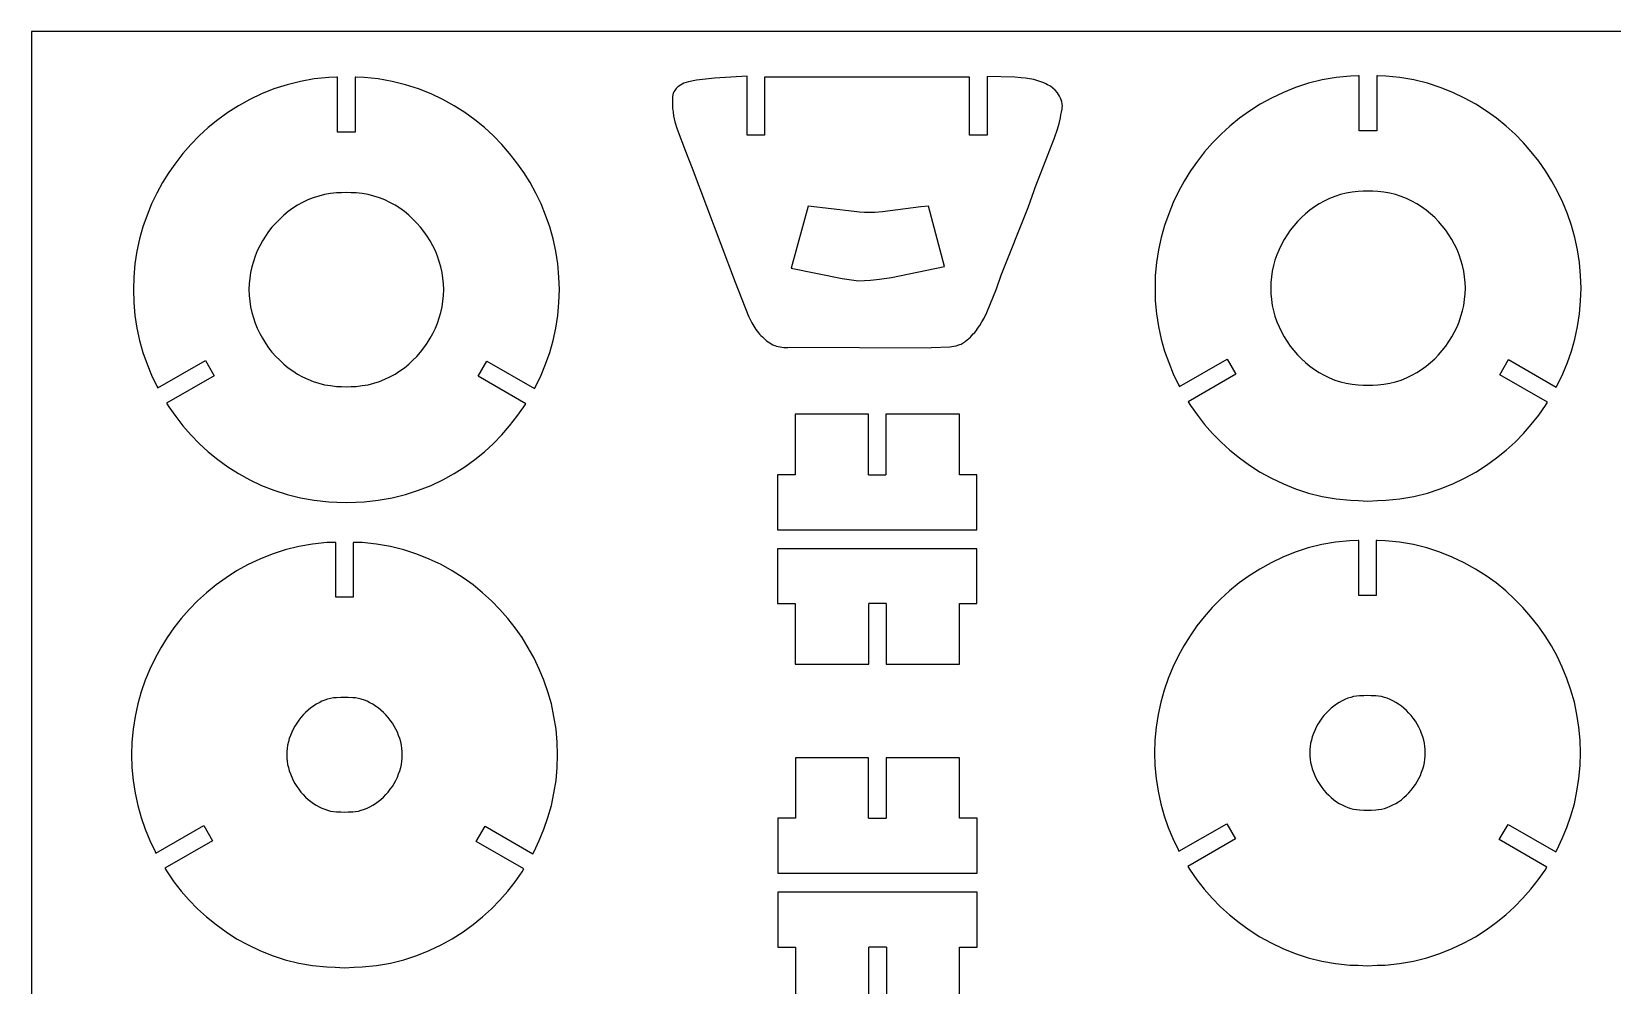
# Model space of a CAD drawing. Extents: x -103 to 103, y -133 to 133.
# Drawn here: x -103.5 to 0.7, y 70.3 to 133.2 of the extents above; entities that cross this region are included whole.
import ezdxf

# ---------------------------------------------------------------- set-up
doc = ezdxf.new("R2010")
doc.units = 0
doc.header["$MEASUREMENT"] = 0
doc.layers.get('0').update_dxf_attribs({"linetype": 'CONTINUOUS'})

msp = doc.modelspace()

# ---------------------------------------------------------------- linework, layer by layer
for p, q in [((-103.5, 133.17), (-103.5, 7.84)), ((103.17, 133.17), (-103.5, 133.17)), ((-87.52, 129.39), (-88.34, 129.06)), ((-86.66, 129.66), (-87.52, 129.39)), ((-85.78, 129.88), (-86.66, 129.66)), ((-84.86, 130.05), (-85.78, 129.88)), ((-83.91, 130.14), (-84.86, 130.05)), ((-83.37, 130.16), (-83.91, 130.14)), ((-83.33, 130.16), (-83.37, 130.16)), ((-83.33, 126.54), (-83.33, 130.16)), ((-82.13, 130.16), (-82.17, 130.16)), ((-82.17, 130.16), (-82.17, 126.54)), ((-81.58, 130.14), (-82.13, 130.16)), ((-80.64, 130.05), (-81.58, 130.14)), ((-79.72, 129.88), (-80.64, 130.05)), ((-78.84, 129.66), (-79.72, 129.88)), ((-77.98, 129.39), (-78.84, 129.66)), ((-77.16, 129.06), (-77.98, 129.39)), ((-61.1, 129.29), (-61.15, 129.2)), ((-61, 129.41), (-61.1, 129.29)), ((-60.89, 129.52), (-61, 129.41)), ((-60.72, 129.64), (-60.89, 129.52)), ((-60.49, 129.76), (-60.72, 129.64)), ((-60.19, 129.86), (-60.49, 129.76)), ((-59.67, 129.96), (-60.19, 129.86)), ((-58.47, 130.1), (-59.67, 129.96)), ((-56.33, 130.22), (-58.47, 130.1)), ((-56.33, 126.33), (-56.33, 130.22)), ((-41.66, 130.17), (-55.17, 130.17)), ((-55.17, 130.17), (-55.17, 126.33)), ((-41.66, 126.33), (-41.66, 130.17)), ((-38.67, 130.16), (-40.5, 130.21)), ((-40.5, 130.21), (-40.5, 126.33)), ((-38.25, 130.13), (-38.67, 130.16)), ((-37.97, 130.1), (-38.25, 130.13)), ((-37.7, 130.06), (-37.97, 130.1)), ((-37.56, 130.03), (-37.7, 130.06)), ((-37.42, 130), (-37.56, 130.03)), ((-37.29, 129.96), (-37.42, 130)), ((-37.15, 129.92), (-37.29, 129.96)), ((-37.02, 129.88), (-37.15, 129.92)), ((-36.89, 129.83), (-37.02, 129.88)), ((-36.76, 129.78), (-36.89, 129.83)), ((-36.63, 129.72), (-36.76, 129.78)), ((-36.51, 129.66), (-36.63, 129.72)), ((-36.33, 129.56), (-36.51, 129.66)), ((-36.16, 129.44), (-36.33, 129.56)), ((-36.01, 129.3), (-36.16, 129.44)), ((-35.87, 129.14), (-36.01, 129.3)), ((-20.16, 129.48), (-20.97, 129.16)), ((-19.3, 129.76), (-20.16, 129.48)), ((-18.41, 129.98), (-19.3, 129.76)), ((-17.49, 130.14), (-18.41, 129.98)), ((-16.55, 130.24), (-17.49, 130.14)), ((-16.01, 130.26), (-16.55, 130.24)), ((-15.96, 130.26), (-16.01, 130.26)), ((-15.96, 126.63), (-15.96, 130.26)), ((-14.76, 130.26), (-14.81, 130.26)), ((-14.81, 130.26), (-14.81, 126.63)), ((-14.22, 130.24), (-14.76, 130.26)), ((-13.28, 130.14), (-14.22, 130.24)), ((-12.36, 129.98), (-13.28, 130.14)), ((-11.47, 129.76), (-12.36, 129.98)), ((-10.62, 129.48), (-11.47, 129.76)), ((-9.8, 129.16), (-10.62, 129.48)), ((-89.86, 128.28), (-90.56, 127.83)), ((-89.12, 128.69), (-89.86, 128.28)), ((-88.34, 129.06), (-89.12, 128.69)), ((-76.38, 128.69), (-77.16, 129.06)), ((-75.64, 128.28), (-76.38, 128.69)), ((-74.94, 127.83), (-75.64, 128.28)), ((-61.24, 128.9), (-61.25, 128.76)), ((-61.25, 128.76), (-61.25, 128.63)), ((-61.25, 128.63), (-61.25, 128.5)), ((-61.25, 128.5), (-61.25, 128.37)), ((-61.25, 128.37), (-61.24, 128.12)), ((-61.22, 129), (-61.24, 128.9)), ((-61.19, 129.1), (-61.22, 129)), ((-61.15, 129.2), (-61.19, 129.1)), ((-35.79, 129.03), (-35.87, 129.14)), ((-35.72, 128.91), (-35.79, 129.03)), ((-35.66, 128.79), (-35.72, 128.91)), ((-35.62, 128.66), (-35.66, 128.79)), ((-35.58, 128.53), (-35.62, 128.66)), ((-35.56, 128.4), (-35.58, 128.53)), ((-35.54, 128.26), (-35.56, 128.4)), ((-35.55, 128.2), (-35.54, 128.26)), ((-35.55, 128.13), (-35.55, 128.2)), ((-22.5, 128.38), (-23.2, 127.93)), ((-21.75, 128.79), (-22.5, 128.38)), ((-20.97, 129.16), (-21.75, 128.79)), ((-9.02, 128.79), (-9.8, 129.16)), ((-8.28, 128.38), (-9.02, 128.79)), ((-7.57, 127.93), (-8.28, 128.38)), ((-91.23, 127.35), (-91.86, 126.84)), ((-90.56, 127.83), (-91.23, 127.35)), ((-74.27, 127.35), (-74.94, 127.83)), ((-73.64, 126.84), (-74.27, 127.35)), ((-61.24, 128.12), (-61.21, 127.86)), ((-61.21, 127.86), (-61.17, 127.61)), ((-61.17, 127.61), (-61.08, 127.23)), ((-61.08, 127.23), (-60.94, 126.73)), ((-35.76, 127.1), (-35.67, 127.48)), ((-35.67, 127.48), (-35.63, 127.67)), ((-35.63, 127.67), (-35.59, 127.86)), ((-35.59, 127.86), (-35.56, 128.06)), ((-35.56, 128.06), (-35.55, 128.13)), ((-23.86, 127.45), (-24.49, 126.94)), ((-23.2, 127.93), (-23.86, 127.45)), ((-6.91, 127.45), (-7.57, 127.93)), ((-6.28, 126.94), (-6.91, 127.45)), ((-92.45, 126.3), (-93, 125.73)), ((-91.86, 126.84), (-92.45, 126.3)), ((-82.17, 126.54), (-83.33, 126.54)), ((-73.05, 126.3), (-73.64, 126.84)), ((-72.5, 125.73), (-73.05, 126.3)), ((-60.94, 126.73), (-60.39, 125.28)), ((-55.17, 126.33), (-56.33, 126.33)), ((-40.5, 126.33), (-41.66, 126.33)), ((-36.98, 123.8), (-36.05, 126.17)), ((-36.05, 126.17), (-35.87, 126.73)), ((-35.87, 126.73), (-35.76, 127.1)), ((-25.08, 126.4), (-25.64, 125.83)), ((-24.49, 126.94), (-25.08, 126.4)), ((-14.81, 126.63), (-15.96, 126.63)), ((-5.69, 126.4), (-6.28, 126.94)), ((-5.14, 125.83), (-5.69, 126.4)), ((-93.52, 125.14), (-94, 124.52)), ((-93, 125.73), (-93.52, 125.14)), ((-71.98, 125.14), (-72.5, 125.73)), ((-71.5, 124.52), (-71.98, 125.14)), ((-60.39, 125.28), (-59.94, 124.16)), ((-26.16, 125.24), (-26.64, 124.62)), ((-25.64, 125.83), (-26.16, 125.24)), ((-4.62, 125.24), (-5.14, 125.83)), ((-4.13, 124.62), (-4.62, 125.24)), ((-94, 124.52), (-94.45, 123.88)), ((-71.05, 123.88), (-71.5, 124.52)), ((-59.94, 124.16), (-57.12, 116.65)), ((-26.64, 124.62), (-27.09, 123.98)), ((-3.68, 123.98), (-4.13, 124.62)), ((-94.87, 123.21), (-95.25, 122.52)), ((-94.45, 123.88), (-94.87, 123.21)), ((-70.63, 123.21), (-71.05, 123.88)), ((-70.25, 122.52), (-70.63, 123.21)), ((-37.33, 122.89), (-36.98, 123.8)), ((-27.5, 123.31), (-27.88, 122.62)), ((-27.09, 123.98), (-27.5, 123.31)), ((-3.27, 123.31), (-3.68, 123.98)), ((-2.89, 122.62), (-3.27, 123.31)), ((-95.25, 122.52), (-95.59, 121.81)), ((-85.29, 122.07), (-85.63, 121.9)), ((-84.93, 122.21), (-85.29, 122.07)), ((-84.57, 122.33), (-84.93, 122.21)), ((-84.19, 122.42), (-84.57, 122.33)), ((-83.8, 122.49), (-84.19, 122.42)), ((-83.4, 122.53), (-83.8, 122.49)), ((-83.07, 122.54), (-83.4, 122.53)), ((-82.75, 122.56), (-83.07, 122.54)), ((-82.43, 122.54), (-82.75, 122.56)), ((-82.1, 122.53), (-82.43, 122.54)), ((-81.7, 122.49), (-82.1, 122.53)), ((-81.31, 122.42), (-81.7, 122.49)), ((-80.93, 122.33), (-81.31, 122.42)), ((-80.57, 122.21), (-80.93, 122.33)), ((-80.21, 122.07), (-80.57, 122.21)), ((-79.87, 121.9), (-80.21, 122.07)), ((-69.91, 121.81), (-70.25, 122.52)), ((-37.79, 121.57), (-37.39, 122.7)), ((-37.39, 122.7), (-37.33, 122.89)), ((-27.88, 122.62), (-28.23, 121.9)), ((-18.27, 122), (-18.6, 121.82)), ((-17.93, 122.16), (-18.27, 122)), ((-17.57, 122.3), (-17.93, 122.16)), ((-17.2, 122.42), (-17.57, 122.3)), ((-16.82, 122.52), (-17.2, 122.42)), ((-16.44, 122.58), (-16.82, 122.52)), ((-16.04, 122.63), (-16.44, 122.58)), ((-15.71, 122.64), (-16.04, 122.63)), ((-15.39, 122.65), (-15.71, 122.64)), ((-15.06, 122.64), (-15.39, 122.65)), ((-14.73, 122.63), (-15.06, 122.64)), ((-14.34, 122.58), (-14.73, 122.63)), ((-13.95, 122.52), (-14.34, 122.58)), ((-13.57, 122.42), (-13.95, 122.52)), ((-13.2, 122.3), (-13.57, 122.42)), ((-12.85, 122.16), (-13.2, 122.3)), ((-12.5, 122), (-12.85, 122.16)), ((-12.17, 121.82), (-12.5, 122)), ((-2.55, 121.9), (-2.89, 122.62)), ((-95.89, 121.07), (-96.16, 120.3)), ((-95.59, 121.81), (-95.89, 121.07)), ((-86.87, 121.06), (-87.14, 120.81)), ((-86.58, 121.3), (-86.87, 121.06)), ((-86.28, 121.52), (-86.58, 121.3)), ((-85.96, 121.72), (-86.28, 121.52)), ((-85.63, 121.9), (-85.96, 121.72)), ((-79.54, 121.72), (-79.87, 121.9)), ((-79.22, 121.52), (-79.54, 121.72)), ((-78.92, 121.3), (-79.22, 121.52)), ((-78.63, 121.06), (-78.92, 121.3)), ((-78.36, 120.81), (-78.63, 121.06)), ((-69.61, 121.07), (-69.91, 121.81)), ((-69.34, 120.3), (-69.61, 121.07)), ((-52.29, 121.66), (-53.42, 117.58)), ((-49.26, 121.3), (-52.29, 121.66)), ((-49.09, 121.28), (-49.26, 121.3)), ((-48.92, 121.27), (-49.09, 121.28)), ((-48.58, 121.25), (-48.92, 121.27)), ((-48.24, 121.24), (-48.58, 121.25)), ((-47.9, 121.25), (-48.24, 121.24)), ((-47.39, 121.28), (-47.9, 121.25)), ((-44.86, 121.61), (-47.39, 121.28)), ((-44.36, 121.67), (-44.86, 121.61)), ((-43.32, 117.68), (-44.36, 121.67)), ((-39.57, 117.12), (-37.79, 121.57)), ((-28.53, 121.16), (-28.8, 120.39)), ((-28.23, 121.9), (-28.53, 121.16)), ((-19.78, 120.91), (-20.04, 120.65)), ((-19.51, 121.16), (-19.78, 120.91)), ((-19.22, 121.4), (-19.51, 121.16)), ((-18.92, 121.61), (-19.22, 121.4)), ((-18.6, 121.82), (-18.92, 121.61)), ((-11.86, 121.61), (-12.17, 121.82)), ((-11.55, 121.4), (-11.86, 121.61)), ((-11.27, 121.16), (-11.55, 121.4)), ((-10.99, 120.91), (-11.27, 121.16)), ((-10.73, 120.65), (-10.99, 120.91)), ((-2.24, 121.16), (-2.55, 121.9)), ((-1.98, 120.39), (-2.24, 121.16)), ((-96.16, 120.3), (-96.38, 119.51)), ((-87.87, 119.98), (-88.08, 119.68)), ((-87.65, 120.27), (-87.87, 119.98)), ((-87.4, 120.55), (-87.65, 120.27)), ((-87.14, 120.81), (-87.4, 120.55)), ((-78.1, 120.55), (-78.36, 120.81)), ((-77.85, 120.27), (-78.1, 120.55)), ((-77.63, 119.98), (-77.85, 120.27)), ((-77.42, 119.68), (-77.63, 119.98)), ((-69.12, 119.51), (-69.34, 120.3)), ((-28.8, 120.39), (-29.02, 119.6)), ((-20.51, 120.08), (-20.72, 119.78)), ((-20.28, 120.37), (-20.51, 120.08)), ((-20.04, 120.65), (-20.28, 120.37)), ((-10.49, 120.37), (-10.73, 120.65)), ((-10.26, 120.08), (-10.49, 120.37)), ((-10.05, 119.78), (-10.26, 120.08)), ((-1.75, 119.6), (-1.98, 120.39)), ((-96.38, 119.51), (-96.56, 118.69)), ((-88.46, 119.04), (-88.62, 118.71)), ((-88.28, 119.37), (-88.46, 119.04)), ((-88.08, 119.68), (-88.28, 119.37)), ((-77.22, 119.37), (-77.42, 119.68)), ((-77.04, 119.04), (-77.22, 119.37)), ((-76.88, 118.71), (-77.04, 119.04)), ((-68.94, 118.69), (-69.12, 119.51)), ((-29.02, 119.6), (-29.2, 118.79)), ((-21.09, 119.14), (-21.25, 118.8)), ((-20.92, 119.46), (-21.09, 119.14)), ((-20.72, 119.78), (-20.92, 119.46)), ((-9.86, 119.46), (-10.05, 119.78)), ((-9.68, 119.14), (-9.86, 119.46)), ((-9.52, 118.8), (-9.68, 119.14)), ((-1.58, 118.79), (-1.75, 119.6)), ((-96.69, 117.85), (-96.77, 116.99)), ((-96.56, 118.69), (-96.69, 117.85)), ((-88.88, 118.01), (-88.98, 117.65)), ((-88.76, 118.37), (-88.88, 118.01)), ((-88.62, 118.71), (-88.76, 118.37)), ((-76.74, 118.37), (-76.88, 118.71)), ((-76.62, 118.01), (-76.74, 118.37)), ((-76.52, 117.65), (-76.62, 118.01)), ((-68.81, 117.85), (-68.94, 118.69)), ((-68.73, 116.99), (-68.81, 117.85)), ((-29.33, 117.95), (-29.41, 117.09)), ((-29.2, 118.79), (-29.33, 117.95)), ((-21.52, 118.11), (-21.62, 117.75)), ((-21.39, 118.46), (-21.52, 118.11)), ((-21.25, 118.8), (-21.39, 118.46)), ((-9.38, 118.46), (-9.52, 118.8)), ((-9.26, 118.11), (-9.38, 118.46)), ((-9.16, 117.75), (-9.26, 118.11)), ((-1.44, 117.95), (-1.58, 118.79)), ((-1.37, 117.09), (-1.44, 117.95)), ((-96.77, 116.99), (-96.79, 116.16)), ((-89.12, 116.91), (-89.15, 116.53)), ((-89.06, 117.29), (-89.12, 116.91)), ((-88.98, 117.65), (-89.06, 117.29)), ((-76.44, 117.29), (-76.52, 117.65)), ((-76.38, 116.91), (-76.44, 117.29)), ((-76.34, 116.53), (-76.38, 116.91)), ((-68.7, 116.16), (-68.73, 116.99)), ((-53.42, 117.58), (-50.06, 116.9)), ((-50.06, 116.9), (-48.98, 116.73)), ((-48.98, 116.73), (-48.58, 116.75)), ((-48.58, 116.75), (-48.19, 116.78)), ((-48.19, 116.78), (-47.6, 116.84)), ((-47.6, 116.84), (-46.81, 116.96)), ((-46.81, 116.96), (-43.32, 117.68)), ((-39.88, 116.22), (-39.57, 117.12)), ((-29.41, 117.09), (-29.43, 116.25)), ((-21.76, 117.01), (-21.79, 116.63)), ((-21.7, 117.38), (-21.76, 117.01)), ((-21.62, 117.75), (-21.7, 117.38)), ((-9.08, 117.38), (-9.16, 117.75)), ((-9.02, 117.01), (-9.08, 117.38)), ((-8.98, 116.63), (-9.02, 117.01)), ((-1.34, 116.25), (-1.37, 117.09)), ((-96.79, 116.16), (-96.77, 115.32)), ((-89.15, 116.53), (-89.17, 116.16)), ((-89.17, 116.16), (-89.15, 115.78)), ((-89.15, 115.78), (-89.12, 115.4)), ((-76.38, 115.4), (-76.34, 115.78)), ((-76.33, 116.16), (-76.34, 116.53)), ((-76.34, 115.78), (-76.33, 116.16)), ((-68.73, 115.32), (-68.7, 116.16)), ((-57.12, 116.65), (-56.23, 114.41)), ((-40.52, 114.65), (-39.88, 116.22)), ((-29.43, 116.25), (-29.41, 115.42)), ((-21.79, 116.63), (-21.8, 116.25)), ((-21.8, 116.25), (-21.79, 115.88)), ((-21.79, 115.88), (-21.76, 115.5)), ((-9.02, 115.5), (-8.98, 115.88)), ((-8.97, 116.25), (-8.98, 116.63)), ((-8.98, 115.88), (-8.97, 116.25)), ((-1.37, 115.42), (-1.34, 116.25)), ((-96.77, 115.32), (-96.69, 114.46)), ((-89.12, 115.4), (-89.06, 115.03)), ((-89.06, 115.03), (-88.98, 114.66)), ((-88.98, 114.66), (-88.88, 114.3)), ((-76.62, 114.3), (-76.52, 114.66)), ((-76.52, 114.66), (-76.44, 115.03)), ((-76.44, 115.03), (-76.38, 115.4)), ((-68.81, 114.46), (-68.73, 115.32)), ((-40.7, 114.28), (-40.52, 114.65)), ((-29.41, 115.42), (-29.33, 114.56)), ((-21.76, 115.5), (-21.7, 115.12)), ((-21.7, 115.12), (-21.62, 114.76)), ((-21.62, 114.76), (-21.52, 114.4)), ((-9.26, 114.4), (-9.16, 114.76)), ((-9.16, 114.76), (-9.08, 115.12)), ((-9.08, 115.12), (-9.02, 115.5)), ((-1.44, 114.56), (-1.37, 115.42)), ((-96.69, 114.46), (-96.56, 113.62)), ((-96.56, 113.62), (-96.38, 112.81)), ((-88.88, 114.3), (-88.76, 113.95)), ((-88.76, 113.95), (-88.62, 113.61)), ((-88.62, 113.61), (-88.46, 113.27)), ((-77.04, 113.27), (-76.88, 113.61)), ((-76.88, 113.61), (-76.74, 113.95)), ((-76.74, 113.95), (-76.62, 114.3)), ((-69.12, 112.81), (-68.94, 113.62)), ((-68.94, 113.62), (-68.81, 114.46)), ((-56.23, 114.41), (-56.13, 114.18)), ((-56.13, 114.18), (-56.01, 113.96)), ((-56.01, 113.96), (-55.88, 113.74)), ((-55.88, 113.74), (-55.74, 113.53)), ((-41.15, 113.56), (-41.07, 113.68)), ((-41.07, 113.68), (-40.99, 113.79)), ((-40.99, 113.79), (-40.84, 114.03)), ((-40.84, 114.03), (-40.7, 114.28)), ((-29.33, 114.56), (-29.2, 113.72)), ((-29.2, 113.72), (-29.02, 112.9)), ((-21.52, 114.4), (-21.39, 114.04)), ((-21.39, 114.04), (-21.25, 113.7)), ((-21.25, 113.7), (-21.09, 113.37)), ((-9.68, 113.37), (-9.52, 113.7)), ((-9.52, 113.7), (-9.38, 114.04)), ((-9.38, 114.04), (-9.26, 114.4)), ((-1.75, 112.9), (-1.58, 113.72)), ((-1.58, 113.72), (-1.44, 114.56)), ((-96.38, 112.81), (-96.16, 112.02)), ((-88.46, 113.27), (-88.28, 112.95)), ((-88.28, 112.95), (-88.08, 112.63)), ((-88.08, 112.63), (-87.87, 112.33)), ((-77.63, 112.33), (-77.42, 112.63)), ((-77.42, 112.63), (-77.22, 112.95)), ((-77.22, 112.95), (-77.04, 113.27)), ((-69.34, 112.02), (-69.12, 112.81)), ((-55.74, 113.53), (-55.66, 113.43)), ((-55.66, 113.43), (-55.58, 113.32)), ((-55.58, 113.32), (-55.5, 113.23)), ((-55.5, 113.23), (-55.41, 113.13)), ((-55.41, 113.13), (-55.32, 113.04)), ((-55.32, 113.04), (-55.23, 112.95)), ((-55.23, 112.95), (-55.14, 112.87)), ((-55.14, 112.87), (-55.04, 112.79)), ((-55.04, 112.79), (-54.94, 112.72)), ((-54.94, 112.72), (-54.83, 112.65)), ((-54.83, 112.65), (-54.73, 112.59)), ((-54.73, 112.59), (-54.62, 112.53)), ((-42.3, 112.54), (-42.22, 112.57)), ((-42.22, 112.57), (-42.14, 112.61)), ((-42.14, 112.61), (-42.07, 112.65)), ((-42.07, 112.65), (-41.99, 112.7)), ((-41.99, 112.7), (-41.92, 112.75)), ((-41.92, 112.75), (-41.81, 112.84)), ((-41.81, 112.84), (-41.7, 112.94)), ((-41.7, 112.94), (-41.6, 113.03)), ((-41.6, 113.03), (-41.5, 113.13)), ((-41.5, 113.13), (-41.41, 113.24)), ((-41.41, 113.24), (-41.32, 113.34)), ((-41.32, 113.34), (-41.23, 113.45)), ((-41.23, 113.45), (-41.15, 113.56)), ((-29.02, 112.9), (-28.8, 112.11)), ((-21.09, 113.37), (-20.92, 113.04)), ((-20.92, 113.04), (-20.72, 112.73)), ((-20.72, 112.73), (-20.51, 112.43)), ((-10.26, 112.43), (-10.05, 112.73)), ((-10.05, 112.73), (-9.86, 113.04)), ((-9.86, 113.04), (-9.68, 113.37)), ((-1.98, 112.11), (-1.75, 112.9)), ((-96.16, 112.02), (-95.89, 111.25)), ((-87.87, 112.33), (-87.65, 112.04)), ((-87.65, 112.04), (-87.4, 111.76)), ((-87.4, 111.76), (-87.14, 111.5)), ((-78.36, 111.5), (-78.1, 111.76)), ((-78.1, 111.76), (-77.85, 112.04)), ((-77.85, 112.04), (-77.63, 112.33)), ((-69.61, 111.25), (-69.34, 112.02)), ((-54.62, 112.53), (-54.5, 112.48)), ((-54.5, 112.48), (-54.39, 112.44)), ((-54.39, 112.44), (-54.27, 112.4)), ((-54.27, 112.4), (-54.15, 112.38)), ((-54.15, 112.38), (-54.03, 112.36)), ((-54.03, 112.36), (-53.9, 112.34)), ((-53.9, 112.34), (-53.77, 112.34)), ((-53.77, 112.34), (-53.64, 112.34)), ((-53.64, 112.34), (-53.5, 112.36)), ((-53.5, 112.36), (-44.33, 112.33)), ((-44.33, 112.33), (-44.16, 112.35)), ((-44.16, 112.35), (-42.96, 112.39)), ((-42.96, 112.39), (-42.7, 112.43)), ((-42.7, 112.43), (-42.54, 112.46)), ((-42.54, 112.46), (-42.37, 112.51)), ((-42.37, 112.51), (-42.3, 112.54)), ((-28.8, 112.11), (-28.53, 111.35)), ((-27.82, 109.77), (-24.67, 111.58)), ((-24.67, 111.58), (-24.1, 110.58)), ((-20.51, 112.43), (-20.28, 112.14)), ((-20.28, 112.14), (-20.04, 111.86)), ((-20.04, 111.86), (-19.78, 111.6)), ((-19.78, 111.6), (-19.51, 111.35)), ((-11.27, 111.35), (-10.99, 111.6)), ((-10.99, 111.6), (-10.73, 111.86)), ((-10.73, 111.86), (-10.49, 112.14)), ((-10.49, 112.14), (-10.26, 112.43)), ((-6.7, 110.55), (-6.12, 111.55)), ((-6.12, 111.55), (-2.98, 109.73)), ((-2.24, 111.35), (-1.98, 112.11)), ((-95.89, 111.25), (-95.59, 110.51)), ((-95.59, 110.51), (-95.25, 109.79)), ((-95.18, 109.68), (-92.04, 111.49)), ((-91.46, 110.48), (-94.6, 108.68)), ((-92.04, 111.49), (-91.46, 110.48)), ((-87.14, 111.5), (-86.87, 111.25)), ((-86.87, 111.25), (-86.58, 111.01)), ((-86.58, 111.01), (-86.28, 110.8)), ((-86.28, 110.8), (-85.96, 110.59)), ((-85.96, 110.59), (-85.63, 110.41)), ((-79.87, 110.41), (-79.54, 110.59)), ((-79.54, 110.59), (-79.22, 110.8)), ((-79.22, 110.8), (-78.92, 111.01)), ((-78.92, 111.01), (-78.63, 111.25)), ((-78.63, 111.25), (-78.36, 111.5)), ((-74.06, 110.45), (-73.48, 111.45)), ((-73.48, 111.45), (-70.34, 109.63)), ((-70.25, 109.79), (-69.91, 110.51)), ((-69.91, 110.51), (-69.61, 111.25)), ((-28.53, 111.35), (-28.23, 110.6)), ((-28.23, 110.6), (-27.88, 109.89)), ((-24.1, 110.58), (-27.24, 108.77)), ((-19.51, 111.35), (-19.22, 111.11)), ((-19.22, 111.11), (-18.92, 110.89)), ((-18.92, 110.89), (-18.6, 110.69)), ((-18.6, 110.69), (-18.27, 110.51)), ((-18.27, 110.51), (-17.93, 110.34)), ((-12.85, 110.34), (-12.5, 110.51)), ((-12.5, 110.51), (-12.17, 110.69)), ((-12.17, 110.69), (-11.86, 110.89)), ((-11.86, 110.89), (-11.55, 111.11)), ((-11.55, 111.11), (-11.27, 111.35)), ((-3.56, 108.73), (-6.7, 110.55)), ((-2.89, 109.89), (-2.55, 110.6)), ((-2.55, 110.6), (-2.24, 111.35)), ((-95.25, 109.79), (-95.18, 109.68)), ((-85.63, 110.41), (-85.29, 110.25)), ((-85.29, 110.25), (-84.93, 110.11)), ((-84.93, 110.11), (-84.57, 109.99)), ((-84.57, 109.99), (-84.19, 109.89)), ((-84.19, 109.89), (-83.8, 109.83)), ((-83.8, 109.83), (-83.4, 109.78)), ((-83.4, 109.78), (-83.07, 109.77)), ((-83.07, 109.77), (-82.75, 109.76)), ((-82.75, 109.76), (-82.43, 109.77)), ((-82.43, 109.77), (-82.1, 109.78)), ((-82.1, 109.78), (-81.7, 109.83)), ((-81.7, 109.83), (-81.31, 109.89)), ((-81.31, 109.89), (-80.93, 109.99)), ((-80.93, 109.99), (-80.57, 110.11)), ((-80.57, 110.11), (-80.21, 110.25)), ((-80.21, 110.25), (-79.87, 110.41)), ((-70.92, 108.63), (-74.06, 110.45)), ((-70.34, 109.63), (-70.25, 109.79)), ((-27.88, 109.89), (-27.82, 109.77)), ((-17.93, 110.34), (-17.57, 110.2)), ((-17.57, 110.2), (-17.2, 110.08)), ((-17.2, 110.08), (-16.82, 109.99)), ((-16.82, 109.99), (-16.44, 109.92)), ((-16.44, 109.92), (-16.04, 109.88)), ((-16.04, 109.88), (-15.71, 109.87)), ((-15.71, 109.87), (-15.39, 109.85)), ((-15.39, 109.85), (-15.06, 109.87)), ((-15.06, 109.87), (-14.73, 109.88)), ((-14.73, 109.88), (-14.34, 109.92)), ((-14.34, 109.92), (-13.95, 109.99)), ((-13.95, 109.99), (-13.57, 110.08)), ((-13.57, 110.08), (-13.2, 110.2)), ((-13.2, 110.2), (-12.85, 110.34)), ((-2.98, 109.73), (-2.89, 109.89)), ((-94.6, 108.68), (-94.45, 108.43)), ((-94.45, 108.43), (-94, 107.79)), ((-71.5, 107.79), (-71.05, 108.43)), ((-71.05, 108.43), (-70.92, 108.63)), ((-27.24, 108.77), (-27.09, 108.53)), ((-27.09, 108.53), (-26.64, 107.89)), ((-4.13, 107.89), (-3.68, 108.53)), ((-3.68, 108.53), (-3.56, 108.73)), ((-94, 107.79), (-93.52, 107.17)), ((-71.98, 107.17), (-71.5, 107.79)), ((-48.33, 107.94), (-53.15, 107.94)), ((-53.15, 107.94), (-53.15, 103.96)), ((-48.33, 103.96), (-48.33, 107.94)), ((-42.33, 107.94), (-47.17, 107.94)), ((-47.17, 107.94), (-47.17, 103.96)), ((-42.33, 103.96), (-42.33, 107.94)), ((-26.64, 107.89), (-26.16, 107.27)), ((-4.62, 107.27), (-4.13, 107.89)), ((-93.52, 107.17), (-93, 106.58)), ((-93, 106.58), (-92.45, 106.01)), ((-73.05, 106.01), (-72.5, 106.58)), ((-72.5, 106.58), (-71.98, 107.17)), ((-26.16, 107.27), (-25.64, 106.68)), ((-25.64, 106.68), (-25.08, 106.11)), ((-5.69, 106.11), (-5.14, 106.68)), ((-5.14, 106.68), (-4.62, 107.27)), ((-92.45, 106.01), (-91.86, 105.47)), ((-91.86, 105.47), (-91.23, 104.96)), ((-74.27, 104.96), (-73.64, 105.47)), ((-73.64, 105.47), (-73.05, 106.01)), ((-25.08, 106.11), (-24.49, 105.57)), ((-24.49, 105.57), (-23.86, 105.06)), ((-6.91, 105.06), (-6.28, 105.57)), ((-6.28, 105.57), (-5.69, 106.11)), ((-91.23, 104.96), (-90.56, 104.48)), ((-90.56, 104.48), (-89.86, 104.03)), ((-75.64, 104.03), (-74.94, 104.48)), ((-74.94, 104.48), (-74.27, 104.96)), ((-23.86, 105.06), (-23.2, 104.58)), ((-23.2, 104.58), (-22.5, 104.13)), ((-8.28, 104.13), (-7.57, 104.58)), ((-7.57, 104.58), (-6.91, 105.06)), ((-89.86, 104.03), (-89.12, 103.62)), ((-89.12, 103.62), (-88.34, 103.25)), ((-88.34, 103.25), (-87.52, 102.93)), ((-77.98, 102.93), (-77.16, 103.25)), ((-77.16, 103.25), (-76.38, 103.62)), ((-76.38, 103.62), (-75.64, 104.03)), ((-54.31, 103.96), (-54.31, 100.33)), ((-53.15, 103.96), (-54.31, 103.96)), ((-48.33, 103.96), (-47.17, 103.96)), ((-41.17, 103.96), (-42.33, 103.96)), ((-41.17, 100.33), (-41.17, 103.96)), ((-22.5, 104.13), (-21.75, 103.72)), ((-21.75, 103.72), (-20.97, 103.35)), ((-20.97, 103.35), (-20.16, 103.02)), ((-10.62, 103.02), (-9.8, 103.35)), ((-9.8, 103.35), (-9.02, 103.72)), ((-9.02, 103.72), (-8.28, 104.13)), ((-87.52, 102.93), (-86.66, 102.65)), ((-86.66, 102.65), (-85.78, 102.43)), ((-85.78, 102.43), (-84.86, 102.27)), ((-84.86, 102.27), (-83.91, 102.17)), ((-83.91, 102.17), (-83.37, 102.15)), ((-83.37, 102.15), (-82.75, 102.12)), ((-82.75, 102.12), (-82.13, 102.15)), ((-82.13, 102.15), (-81.58, 102.17)), ((-81.58, 102.17), (-80.64, 102.27)), ((-80.64, 102.27), (-79.72, 102.43)), ((-79.72, 102.43), (-78.84, 102.65)), ((-78.84, 102.65), (-77.98, 102.93)), ((-20.16, 103.02), (-19.3, 102.75)), ((-19.3, 102.75), (-18.41, 102.53)), ((-18.41, 102.53), (-17.49, 102.36)), ((-17.49, 102.36), (-16.55, 102.27)), ((-16.55, 102.27), (-16.01, 102.25)), ((-16.01, 102.25), (-15.39, 102.22)), ((-15.39, 102.22), (-14.76, 102.25)), ((-14.76, 102.25), (-14.22, 102.27)), ((-14.22, 102.27), (-13.28, 102.36)), ((-13.28, 102.36), (-12.36, 102.53)), ((-12.36, 102.53), (-11.47, 102.75)), ((-11.47, 102.75), (-10.62, 103.02)), ((-54.31, 100.33), (-41.17, 100.33)), ((-85.89, 99.22), (-86.78, 99)), ((-84.97, 99.39), (-85.89, 99.22)), ((-84.03, 99.48), (-84.97, 99.39)), ((-83.49, 99.5), (-84.03, 99.48)), ((-83.44, 99.5), (-83.49, 99.5)), ((-83.44, 95.88), (-83.44, 99.5)), ((-82.24, 99.5), (-82.29, 99.5)), ((-82.29, 99.5), (-82.29, 95.88)), ((-81.7, 99.48), (-82.24, 99.5)), ((-80.76, 99.39), (-81.7, 99.48)), ((-79.84, 99.22), (-80.76, 99.39)), ((-78.95, 99), (-79.84, 99.22)), ((-54.31, 99.08), (-54.31, 95.46)), ((-41.17, 99.08), (-54.31, 99.08)), ((-41.17, 95.46), (-41.17, 99.08)), ((-19.33, 99.13), (-20.19, 98.85)), ((-18.44, 99.35), (-19.33, 99.13)), ((-17.52, 99.51), (-18.44, 99.35)), ((-16.58, 99.61), (-17.52, 99.51)), ((-16.04, 99.62), (-16.58, 99.61)), ((-16, 99.63), (-16.04, 99.62)), ((-16, 96), (-16, 99.63)), ((-14.79, 99.62), (-14.84, 99.63)), ((-14.84, 99.63), (-14.84, 96)), ((-14.25, 99.61), (-14.79, 99.62)), ((-13.31, 99.51), (-14.25, 99.61)), ((-12.39, 99.35), (-13.31, 99.51)), ((-11.5, 99.13), (-12.39, 99.35)), ((-10.65, 98.85), (-11.5, 99.13)), ((-89.23, 98.03), (-89.98, 97.62)), ((-88.45, 98.4), (-89.23, 98.03)), ((-87.63, 98.73), (-88.45, 98.4)), ((-86.78, 99), (-87.63, 98.73)), ((-78.1, 98.73), (-78.95, 99)), ((-77.28, 98.4), (-78.1, 98.73)), ((-76.5, 98.03), (-77.28, 98.4)), ((-75.76, 97.62), (-76.5, 98.03)), ((-21.78, 98.15), (-22.53, 97.74)), ((-21, 98.52), (-21.78, 98.15)), ((-20.19, 98.85), (-21, 98.52)), ((-9.83, 98.52), (-10.65, 98.85)), ((-9.05, 98.15), (-9.83, 98.52)), ((-8.31, 97.74), (-9.05, 98.15)), ((-90.68, 97.17), (-91.34, 96.69)), ((-89.98, 97.62), (-90.68, 97.17)), ((-75.05, 97.17), (-75.76, 97.62)), ((-74.39, 96.69), (-75.05, 97.17)), ((-23.23, 97.3), (-23.89, 96.82)), ((-22.53, 97.74), (-23.23, 97.3)), ((-7.6, 97.3), (-8.31, 97.74)), ((-6.94, 96.82), (-7.6, 97.3)), ((-91.97, 96.18), (-92.56, 95.64)), ((-91.34, 96.69), (-91.97, 96.18)), ((-73.76, 96.18), (-74.39, 96.69)), ((-73.17, 95.64), (-73.76, 96.18)), ((-24.52, 96.3), (-25.11, 95.76)), ((-23.89, 96.82), (-24.52, 96.3)), ((-14.84, 96), (-16, 96)), ((-6.31, 96.3), (-6.94, 96.82)), ((-5.72, 95.76), (-6.31, 96.3)), ((-93.12, 95.07), (-93.64, 94.48)), ((-92.56, 95.64), (-93.12, 95.07)), ((-82.29, 95.88), (-83.44, 95.88)), ((-72.62, 95.07), (-73.17, 95.64)), ((-72.1, 94.48), (-72.62, 95.07)), ((-54.31, 95.46), (-53.15, 95.46)), ((-53.15, 95.46), (-53.15, 91.48)), ((-48.31, 91.48), (-48.31, 95.46)), ((-47.15, 95.46), (-48.31, 95.46)), ((-47.15, 95.46), (-47.15, 91.48)), ((-42.33, 95.46), (-41.17, 95.46)), ((-42.33, 91.48), (-42.33, 95.46)), ((-25.67, 95.2), (-26.19, 94.6)), ((-25.11, 95.76), (-25.67, 95.2)), ((-5.17, 95.2), (-5.72, 95.76)), ((-4.65, 94.6), (-5.17, 95.2)), ((-94.12, 93.86), (-94.57, 93.22)), ((-93.64, 94.48), (-94.12, 93.86)), ((-71.61, 93.86), (-72.1, 94.48)), ((-71.16, 93.22), (-71.61, 93.86)), ((-26.67, 93.99), (-27.12, 93.34)), ((-26.19, 94.6), (-26.67, 93.99)), ((-4.16, 93.99), (-4.65, 94.6)), ((-3.71, 93.34), (-4.16, 93.99)), ((-94.57, 93.22), (-94.98, 92.55)), ((-70.75, 92.55), (-71.16, 93.22)), ((-27.12, 93.34), (-27.53, 92.68)), ((-3.3, 92.68), (-3.71, 93.34)), ((-95.36, 91.86), (-95.71, 91.15)), ((-94.98, 92.55), (-95.36, 91.86)), ((-70.37, 91.86), (-70.75, 92.55)), ((-70.03, 91.15), (-70.37, 91.86)), ((-27.91, 91.99), (-28.26, 91.27)), ((-27.53, 92.68), (-27.91, 91.99)), ((-2.92, 91.99), (-3.3, 92.68)), ((-2.58, 91.27), (-2.92, 91.99)), ((-95.71, 91.15), (-96.01, 90.41)), ((-69.72, 90.41), (-70.03, 91.15)), ((-53.15, 91.48), (-48.31, 91.48)), ((-47.15, 91.48), (-42.33, 91.48)), ((-28.26, 91.27), (-28.56, 90.53)), ((-2.27, 90.53), (-2.58, 91.27)), ((-96.28, 89.64), (-96.5, 88.85)), ((-96.01, 90.41), (-96.28, 89.64)), ((-69.46, 89.64), (-69.72, 90.41)), ((-69.23, 88.85), (-69.46, 89.64)), ((-28.83, 89.76), (-29.05, 88.97)), ((-28.56, 90.53), (-28.83, 89.76)), ((-2.01, 89.76), (-2.27, 90.53)), ((-1.78, 88.97), (-2.01, 89.76)), ((-96.5, 88.85), (-96.68, 88.03)), ((-84.91, 88.71), (-85.09, 88.58)), ((-84.73, 88.83), (-84.91, 88.71)), ((-84.55, 88.93), (-84.73, 88.83)), ((-84.36, 89.02), (-84.55, 88.93)), ((-84.17, 89.1), (-84.36, 89.02)), ((-83.98, 89.16), (-84.17, 89.1)), ((-83.79, 89.21), (-83.98, 89.16)), ((-83.59, 89.24), (-83.79, 89.21)), ((-83.4, 89.26), (-83.59, 89.24)), ((-83.11, 89.27), (-83.4, 89.26)), ((-82.87, 89.28), (-83.11, 89.27)), ((-82.63, 89.27), (-82.87, 89.28)), ((-82.33, 89.26), (-82.63, 89.27)), ((-82.14, 89.24), (-82.33, 89.26)), ((-81.95, 89.21), (-82.14, 89.24)), ((-81.76, 89.16), (-81.95, 89.21)), ((-81.56, 89.1), (-81.76, 89.16)), ((-81.38, 89.02), (-81.56, 89.1)), ((-81.19, 88.93), (-81.38, 89.02)), ((-81, 88.83), (-81.19, 88.93)), ((-80.82, 88.71), (-81, 88.83)), ((-80.64, 88.58), (-80.82, 88.71)), ((-69.06, 88.03), (-69.23, 88.85)), ((-29.05, 88.97), (-29.23, 88.16)), ((-17.64, 88.71), (-17.81, 88.57)), ((-17.46, 88.84), (-17.64, 88.71)), ((-17.28, 88.95), (-17.46, 88.84)), ((-17.1, 89.06), (-17.28, 88.95)), ((-16.91, 89.14), (-17.1, 89.06)), ((-16.72, 89.22), (-16.91, 89.14)), ((-16.53, 89.28), (-16.72, 89.22)), ((-16.34, 89.33), (-16.53, 89.28)), ((-16.14, 89.36), (-16.34, 89.33)), ((-15.95, 89.38), (-16.14, 89.36)), ((-15.66, 89.39), (-15.95, 89.38)), ((-15.42, 89.4), (-15.66, 89.39)), ((-15.18, 89.39), (-15.42, 89.4)), ((-14.88, 89.38), (-15.18, 89.39)), ((-14.69, 89.36), (-14.88, 89.38)), ((-14.5, 89.33), (-14.69, 89.36)), ((-14.31, 89.28), (-14.5, 89.33)), ((-14.12, 89.22), (-14.31, 89.28)), ((-13.93, 89.14), (-14.12, 89.22)), ((-13.74, 89.06), (-13.93, 89.14)), ((-13.55, 88.95), (-13.74, 89.06)), ((-13.37, 88.84), (-13.55, 88.95)), ((-13.19, 88.71), (-13.37, 88.84)), ((-13.02, 88.57), (-13.19, 88.71)), ((-1.61, 88.16), (-1.78, 88.97)), ((-96.68, 88.03), (-96.81, 87.19)), ((-86.02, 87.58), (-86.14, 87.39)), ((-85.89, 87.77), (-86.02, 87.58)), ((-85.74, 87.95), (-85.89, 87.77)), ((-85.59, 88.13), (-85.74, 87.95)), ((-85.43, 88.29), (-85.59, 88.13)), ((-85.26, 88.44), (-85.43, 88.29)), ((-85.09, 88.58), (-85.26, 88.44)), ((-80.47, 88.44), (-80.64, 88.58)), ((-80.3, 88.29), (-80.47, 88.44)), ((-80.14, 88.13), (-80.3, 88.29)), ((-79.99, 87.95), (-80.14, 88.13)), ((-79.85, 87.77), (-79.99, 87.95)), ((-79.71, 87.58), (-79.85, 87.77)), ((-79.59, 87.39), (-79.71, 87.58)), ((-68.92, 87.19), (-69.06, 88.03)), ((-29.23, 88.16), (-29.36, 87.32)), ((-18.57, 87.71), (-18.69, 87.51)), ((-18.44, 87.9), (-18.57, 87.71)), ((-18.29, 88.08), (-18.44, 87.9)), ((-18.14, 88.25), (-18.29, 88.08)), ((-17.98, 88.41), (-18.14, 88.25)), ((-17.81, 88.57), (-17.98, 88.41)), ((-12.85, 88.41), (-13.02, 88.57)), ((-12.69, 88.25), (-12.85, 88.41)), ((-12.54, 88.08), (-12.69, 88.25)), ((-12.4, 87.9), (-12.54, 88.08)), ((-12.26, 87.71), (-12.4, 87.9)), ((-12.14, 87.51), (-12.26, 87.71)), ((-1.48, 87.32), (-1.61, 88.16)), ((-96.81, 87.19), (-96.89, 86.33)), ((-86.51, 86.56), (-86.57, 86.34)), ((-86.44, 86.77), (-86.51, 86.56)), ((-86.35, 86.98), (-86.44, 86.77)), ((-86.25, 87.18), (-86.35, 86.98)), ((-86.14, 87.39), (-86.25, 87.18)), ((-79.48, 87.18), (-79.59, 87.39)), ((-79.38, 86.98), (-79.48, 87.18)), ((-79.3, 86.77), (-79.38, 86.98)), ((-79.22, 86.56), (-79.3, 86.77)), ((-79.16, 86.34), (-79.22, 86.56)), ((-68.84, 86.33), (-68.92, 87.19)), ((-29.36, 87.32), (-29.44, 86.45)), ((-19.06, 86.68), (-19.12, 86.47)), ((-18.99, 86.89), (-19.06, 86.68)), ((-18.9, 87.1), (-18.99, 86.89)), ((-18.8, 87.31), (-18.9, 87.1)), ((-18.69, 87.51), (-18.8, 87.31)), ((-12.03, 87.31), (-12.14, 87.51)), ((-11.93, 87.1), (-12.03, 87.31)), ((-11.85, 86.89), (-11.93, 87.1)), ((-11.77, 86.68), (-11.85, 86.89)), ((-11.71, 86.47), (-11.77, 86.68)), ((-1.4, 86.45), (-1.48, 87.32)), ((-96.89, 86.33), (-96.91, 85.5)), ((-96.91, 85.5), (-96.89, 84.66)), ((-86.65, 85.92), (-86.67, 85.71)), ((-86.67, 85.71), (-86.67, 85.5)), ((-86.67, 85.5), (-86.67, 85.28)), ((-86.62, 86.13), (-86.65, 85.92)), ((-86.57, 86.34), (-86.62, 86.13)), ((-79.12, 86.13), (-79.16, 86.34)), ((-79.08, 85.92), (-79.12, 86.13)), ((-79.07, 85.71), (-79.08, 85.92)), ((-79.06, 85.5), (-79.07, 85.71)), ((-79.07, 85.28), (-79.06, 85.5)), ((-68.82, 85.5), (-68.84, 86.33)), ((-68.84, 84.66), (-68.82, 85.5)), ((-29.44, 86.45), (-29.46, 85.62)), ((-29.46, 85.62), (-29.44, 84.79)), ((-19.2, 86.05), (-19.22, 85.84)), ((-19.22, 85.84), (-19.22, 85.62)), ((-19.22, 85.62), (-19.22, 85.4)), ((-19.17, 86.26), (-19.2, 86.05)), ((-19.12, 86.47), (-19.17, 86.26)), ((-11.67, 86.26), (-11.71, 86.47)), ((-11.63, 86.05), (-11.67, 86.26)), ((-11.62, 85.84), (-11.63, 86.05)), ((-11.61, 85.62), (-11.62, 85.84)), ((-11.62, 85.4), (-11.61, 85.62)), ((-1.37, 85.62), (-1.4, 86.45)), ((-1.4, 84.79), (-1.37, 85.62)), ((-96.89, 84.66), (-96.81, 83.8)), ((-86.67, 85.28), (-86.65, 85.07)), ((-86.65, 85.07), (-86.62, 84.86)), ((-86.62, 84.86), (-86.57, 84.65)), ((-86.57, 84.65), (-86.51, 84.44)), ((-86.51, 84.44), (-86.44, 84.23)), ((-79.3, 84.23), (-79.22, 84.44)), ((-79.22, 84.44), (-79.16, 84.65)), ((-79.16, 84.65), (-79.12, 84.86)), ((-79.12, 84.86), (-79.08, 85.07)), ((-79.08, 85.07), (-79.07, 85.28)), ((-68.92, 83.8), (-68.84, 84.66)), ((-48.32, 85.29), (-53.14, 85.29)), ((-53.14, 85.29), (-53.14, 81.31)), ((-48.32, 81.31), (-48.32, 85.29)), ((-42.32, 85.29), (-47.16, 85.29)), ((-47.16, 85.29), (-47.16, 81.31)), ((-42.32, 81.31), (-42.32, 85.29)), ((-29.44, 84.79), (-29.36, 83.93)), ((-19.22, 85.4), (-19.2, 85.2)), ((-19.2, 85.2), (-19.17, 84.99)), ((-19.17, 84.99), (-19.12, 84.77)), ((-19.12, 84.77), (-19.06, 84.56)), ((-19.06, 84.56), (-18.99, 84.35)), ((-11.85, 84.35), (-11.77, 84.56)), ((-11.77, 84.56), (-11.71, 84.77)), ((-11.71, 84.77), (-11.67, 84.99)), ((-11.67, 84.99), (-11.63, 85.2)), ((-11.63, 85.2), (-11.62, 85.4)), ((-1.48, 83.93), (-1.4, 84.79)), ((-96.81, 83.8), (-96.68, 82.96)), ((-86.44, 84.23), (-86.35, 84.02)), ((-86.35, 84.02), (-86.25, 83.81)), ((-86.25, 83.81), (-86.14, 83.61)), ((-86.14, 83.61), (-86.02, 83.41)), ((-86.02, 83.41), (-85.89, 83.22)), ((-79.85, 83.22), (-79.71, 83.41)), ((-79.71, 83.41), (-79.59, 83.61)), ((-79.59, 83.61), (-79.48, 83.81)), ((-79.48, 83.81), (-79.38, 84.02)), ((-79.38, 84.02), (-79.3, 84.23)), ((-69.06, 82.96), (-68.92, 83.8)), ((-29.36, 83.93), (-29.23, 83.09)), ((-18.99, 84.35), (-18.9, 84.14)), ((-18.9, 84.14), (-18.8, 83.93)), ((-18.8, 83.93), (-18.69, 83.73)), ((-18.69, 83.73), (-18.57, 83.54)), ((-18.57, 83.54), (-18.44, 83.35)), ((-12.4, 83.35), (-12.26, 83.54)), ((-12.26, 83.54), (-12.14, 83.73)), ((-12.14, 83.73), (-12.03, 83.93)), ((-12.03, 83.93), (-11.93, 84.14)), ((-11.93, 84.14), (-11.85, 84.35)), ((-1.61, 83.09), (-1.48, 83.93)), ((-96.68, 82.96), (-96.5, 82.15)), ((-85.89, 83.22), (-85.74, 83.04)), ((-85.74, 83.04), (-85.59, 82.87)), ((-85.59, 82.87), (-85.43, 82.7)), ((-85.43, 82.7), (-85.26, 82.55)), ((-85.26, 82.55), (-85.09, 82.41)), ((-85.09, 82.41), (-84.91, 82.28)), ((-80.82, 82.28), (-80.64, 82.41)), ((-80.64, 82.41), (-80.47, 82.55)), ((-80.47, 82.55), (-80.3, 82.7)), ((-80.3, 82.7), (-80.14, 82.87)), ((-80.14, 82.87), (-79.99, 83.04)), ((-79.99, 83.04), (-79.85, 83.22)), ((-69.23, 82.15), (-69.06, 82.96)), ((-29.23, 83.09), (-29.05, 82.27)), ((-18.44, 83.35), (-18.29, 83.16)), ((-18.29, 83.16), (-18.14, 82.99)), ((-18.14, 82.99), (-17.98, 82.83)), ((-17.98, 82.83), (-17.81, 82.67)), ((-17.81, 82.67), (-17.64, 82.53)), ((-17.64, 82.53), (-17.46, 82.4)), ((-17.46, 82.4), (-17.28, 82.29)), ((-13.55, 82.29), (-13.37, 82.4)), ((-13.37, 82.4), (-13.19, 82.53)), ((-13.19, 82.53), (-13.02, 82.67)), ((-13.02, 82.67), (-12.85, 82.83)), ((-12.85, 82.83), (-12.69, 82.99)), ((-12.69, 82.99), (-12.54, 83.16)), ((-12.54, 83.16), (-12.4, 83.35)), ((-1.78, 82.27), (-1.61, 83.09)), ((-96.5, 82.15), (-96.28, 81.36)), ((-96.28, 81.36), (-96.01, 80.59)), ((-84.91, 82.28), (-84.73, 82.17)), ((-84.73, 82.17), (-84.55, 82.06)), ((-84.55, 82.06), (-84.36, 81.97)), ((-84.36, 81.97), (-84.17, 81.9)), ((-84.17, 81.9), (-83.98, 81.84)), ((-83.98, 81.84), (-83.79, 81.79)), ((-83.79, 81.79), (-83.59, 81.75)), ((-83.59, 81.75), (-83.4, 81.73)), ((-83.4, 81.73), (-83.11, 81.73)), ((-83.11, 81.73), (-82.87, 81.71)), ((-82.87, 81.71), (-82.63, 81.73)), ((-82.63, 81.73), (-82.33, 81.73)), ((-82.33, 81.73), (-82.14, 81.75)), ((-82.14, 81.75), (-81.95, 81.79)), ((-81.95, 81.79), (-81.76, 81.84)), ((-81.76, 81.84), (-81.56, 81.9)), ((-81.56, 81.9), (-81.38, 81.97)), ((-81.38, 81.97), (-81.19, 82.06)), ((-81.19, 82.06), (-81, 82.17)), ((-81, 82.17), (-80.82, 82.28)), ((-69.72, 80.59), (-69.46, 81.36)), ((-69.46, 81.36), (-69.23, 82.15)), ((-54.3, 81.31), (-54.3, 77.69)), ((-53.14, 81.31), (-54.3, 81.31)), ((-48.32, 81.31), (-47.16, 81.31)), ((-41.16, 81.31), (-42.32, 81.31)), ((-41.16, 77.69), (-41.16, 81.31)), ((-29.05, 82.27), (-28.83, 81.48)), ((-28.83, 81.48), (-28.56, 80.71)), ((-17.28, 82.29), (-17.1, 82.19)), ((-17.1, 82.19), (-16.91, 82.1)), ((-16.91, 82.1), (-16.72, 82.02)), ((-16.72, 82.02), (-16.53, 81.96)), ((-16.53, 81.96), (-16.34, 81.91)), ((-16.34, 81.91), (-16.14, 81.88)), ((-16.14, 81.88), (-15.95, 81.86)), ((-15.95, 81.86), (-15.66, 81.85)), ((-15.66, 81.85), (-15.42, 81.84)), ((-15.42, 81.84), (-15.18, 81.85)), ((-15.18, 81.85), (-14.88, 81.86)), ((-14.88, 81.86), (-14.69, 81.88)), ((-14.69, 81.88), (-14.5, 81.91)), ((-14.5, 81.91), (-14.31, 81.96)), ((-14.31, 81.96), (-14.12, 82.02)), ((-14.12, 82.02), (-13.93, 82.1)), ((-13.93, 82.1), (-13.74, 82.19)), ((-13.74, 82.19), (-13.55, 82.29)), ((-2.27, 80.71), (-2.01, 81.48)), ((-2.01, 81.48), (-1.78, 82.27)), ((-96.01, 80.59), (-95.71, 79.85)), ((-95.3, 79.02), (-92.15, 80.83)), ((-92.15, 80.83), (-91.58, 79.82)), ((-74.18, 79.79), (-73.6, 80.79)), ((-73.6, 80.79), (-70.46, 78.97)), ((-70.03, 79.85), (-69.72, 80.59)), ((-28.56, 80.71), (-28.26, 79.97)), ((-27.85, 79.14), (-24.7, 80.95)), ((-24.7, 80.95), (-24.13, 79.95)), ((-6.73, 79.91), (-6.15, 80.91)), ((-6.15, 80.91), (-3.01, 79.09)), ((-2.58, 79.97), (-2.27, 80.71)), ((-95.71, 79.85), (-95.36, 79.13)), ((-91.58, 79.82), (-94.72, 78.02)), ((-71.04, 77.97), (-74.18, 79.79)), ((-70.37, 79.13), (-70.03, 79.85)), ((-28.26, 79.97), (-27.91, 79.26)), ((-27.91, 79.26), (-27.85, 79.14)), ((-24.13, 79.95), (-27.27, 78.14)), ((-3.59, 78.09), (-6.73, 79.91)), ((-3.01, 79.09), (-2.92, 79.26)), ((-2.92, 79.26), (-2.58, 79.97)), ((-95.36, 79.13), (-95.3, 79.02)), ((-70.46, 78.97), (-70.37, 79.13)), ((-94.72, 78.02), (-94.57, 77.77)), ((-94.57, 77.77), (-94.12, 77.13)), ((-94.12, 77.13), (-93.64, 76.51)), ((-72.1, 76.51), (-71.61, 77.13)), ((-71.61, 77.13), (-71.16, 77.77)), ((-71.16, 77.77), (-71.04, 77.97)), ((-54.3, 77.69), (-41.16, 77.69)), ((-27.27, 78.14), (-27.12, 77.9)), ((-27.12, 77.9), (-26.67, 77.25)), ((-26.67, 77.25), (-26.19, 76.64)), ((-4.65, 76.64), (-4.16, 77.25)), ((-4.16, 77.25), (-3.71, 77.9)), ((-3.71, 77.9), (-3.59, 78.09)), ((-93.64, 76.51), (-93.12, 75.92)), ((-72.62, 75.92), (-72.1, 76.51)), ((-41.16, 76.44), (-54.3, 76.44)), ((-54.3, 76.44), (-54.3, 72.81)), ((-41.16, 72.81), (-41.16, 76.44)), ((-26.19, 76.64), (-25.67, 76.04)), ((-5.17, 76.04), (-4.65, 76.64)), ((-93.12, 75.92), (-92.56, 75.35)), ((-92.56, 75.35), (-91.97, 74.81)), ((-73.76, 74.81), (-73.17, 75.35)), ((-73.17, 75.35), (-72.62, 75.92)), ((-25.67, 76.04), (-25.11, 75.48)), ((-25.11, 75.48), (-24.52, 74.94)), ((-6.31, 74.94), (-5.72, 75.48)), ((-5.72, 75.48), (-5.17, 76.04)), ((-91.97, 74.81), (-91.34, 74.3)), ((-91.34, 74.3), (-90.68, 73.82)), ((-75.05, 73.82), (-74.39, 74.3)), ((-74.39, 74.3), (-73.76, 74.81)), ((-24.52, 74.94), (-23.89, 74.43)), ((-23.89, 74.43), (-23.23, 73.95)), ((-7.6, 73.95), (-6.94, 74.43)), ((-6.94, 74.43), (-6.31, 74.94)), ((-90.68, 73.82), (-89.98, 73.37)), ((-89.98, 73.37), (-89.23, 72.96)), ((-89.23, 72.96), (-88.45, 72.59)), ((-77.28, 72.59), (-76.5, 72.96)), ((-76.5, 72.96), (-75.76, 73.37)), ((-75.76, 73.37), (-75.05, 73.82)), ((-23.23, 73.95), (-22.53, 73.5)), ((-22.53, 73.5), (-21.78, 73.09)), ((-21.78, 73.09), (-21, 72.72)), ((-9.83, 72.72), (-9.05, 73.09)), ((-9.05, 73.09), (-8.31, 73.5)), ((-8.31, 73.5), (-7.6, 73.95)), ((-88.45, 72.59), (-87.63, 72.27)), ((-87.63, 72.27), (-86.78, 71.99)), ((-86.78, 71.99), (-85.89, 71.77)), ((-79.84, 71.77), (-78.95, 71.99)), ((-78.95, 71.99), (-78.1, 72.27)), ((-78.1, 72.27), (-77.28, 72.59)), ((-54.3, 72.81), (-53.14, 72.81)), ((-53.14, 72.81), (-53.14, 68.83)), ((-48.3, 68.83), (-48.3, 72.81)), ((-47.14, 72.81), (-48.3, 72.81)), ((-47.14, 72.81), (-47.14, 68.83)), ((-42.32, 68.83), (-42.32, 72.81)), ((-42.32, 72.81), (-41.16, 72.81)), ((-21, 72.72), (-20.19, 72.39)), ((-20.19, 72.39), (-19.33, 72.12)), ((-19.33, 72.12), (-18.44, 71.89)), ((-12.39, 71.89), (-11.5, 72.12)), ((-11.5, 72.12), (-10.65, 72.39)), ((-10.65, 72.39), (-9.83, 72.72)), ((-85.89, 71.77), (-84.97, 71.61)), ((-84.97, 71.61), (-84.03, 71.51)), ((-84.03, 71.51), (-83.49, 71.49)), ((-83.49, 71.49), (-82.87, 71.46)), ((-82.87, 71.46), (-82.24, 71.49)), ((-82.24, 71.49), (-81.7, 71.51)), ((-81.7, 71.51), (-80.76, 71.61)), ((-80.76, 71.61), (-79.84, 71.77)), ((-18.44, 71.89), (-17.52, 71.73)), ((-17.52, 71.73), (-16.58, 71.63)), ((-16.58, 71.63), (-16.04, 71.62)), ((-16.04, 71.62), (-15.42, 71.59)), ((-15.42, 71.59), (-14.79, 71.62)), ((-14.79, 71.62), (-14.25, 71.63)), ((-14.25, 71.63), (-13.31, 71.73)), ((-13.31, 71.73), (-12.39, 71.89))]:
    msp.add_line(p, q)

doc.saveas('drawing.dxf')
